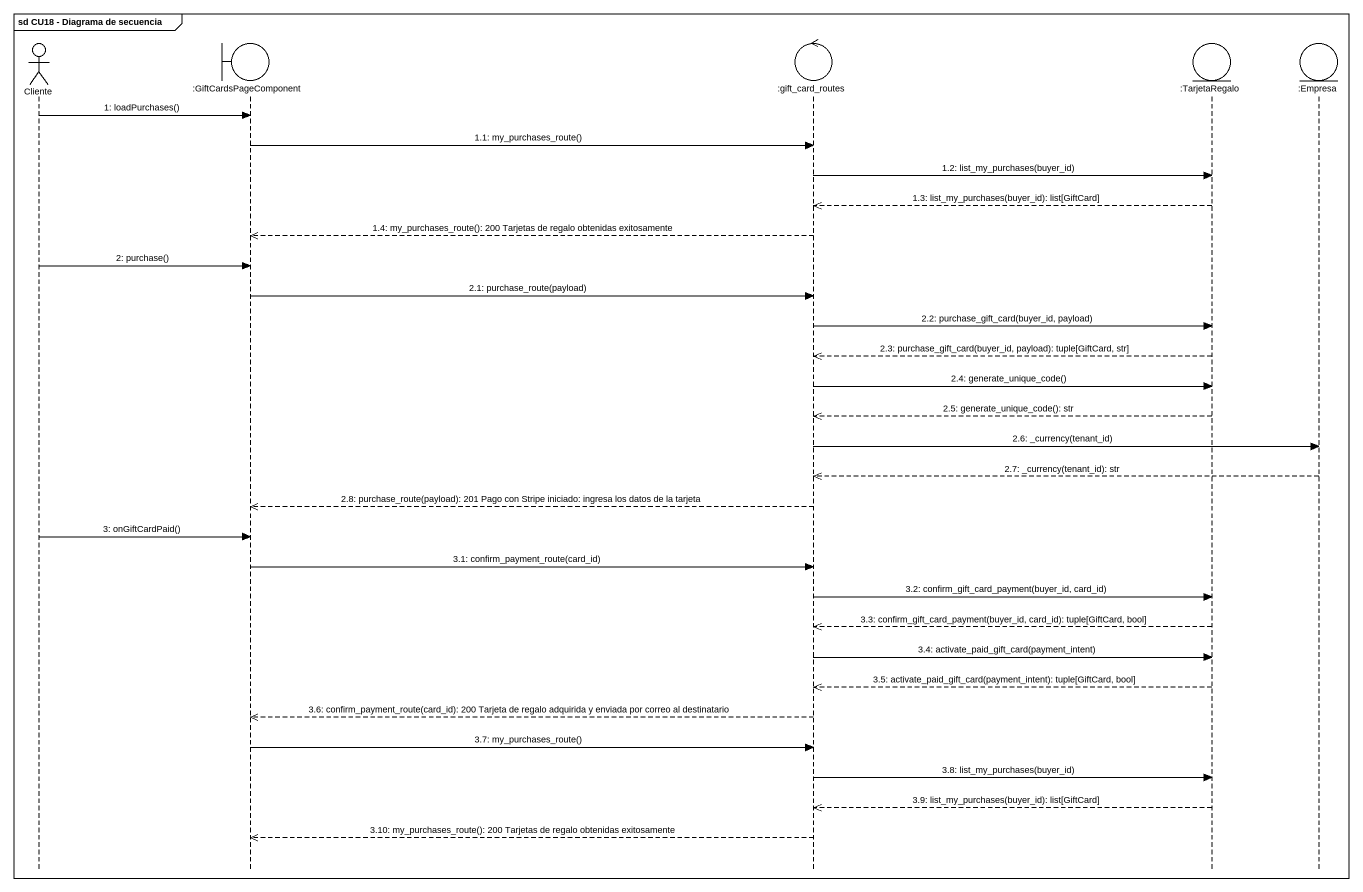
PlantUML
@startuml
mainframe sd CU18 - Diagrama de secuencia
hide footbox
actor Cliente
boundary ":GiftCardsPageComponent" as GiftCardsPageComponent
control ":gift_card_routes" as gift_card_routes
entity ":TarjetaRegalo" as TarjetaRegalo
entity ":Empresa" as Empresa

Cliente -> GiftCardsPageComponent : 1: loadPurchases()
GiftCardsPageComponent -> gift_card_routes : 1.1: my_purchases_route()
gift_card_routes -> TarjetaRegalo : 1.2: list_my_purchases(buyer_id)
TarjetaRegalo -->> gift_card_routes : 1.3: list_my_purchases(buyer_id): list[GiftCard]
gift_card_routes -->> GiftCardsPageComponent : 1.4: my_purchases_route(): 200 Tarjetas de regalo obtenidas exitosamente
Cliente -> GiftCardsPageComponent : 2: purchase()
GiftCardsPageComponent -> gift_card_routes : 2.1: purchase_route(payload)
gift_card_routes -> TarjetaRegalo : 2.2: purchase_gift_card(buyer_id, payload)
TarjetaRegalo -->> gift_card_routes : 2.3: purchase_gift_card(buyer_id, payload): tuple[GiftCard, str]
gift_card_routes -> TarjetaRegalo : 2.4: generate_unique_code()
TarjetaRegalo -->> gift_card_routes : 2.5: generate_unique_code(): str
gift_card_routes -> Empresa : 2.6: _currency(tenant_id)
Empresa -->> gift_card_routes : 2.7: _currency(tenant_id): str
gift_card_routes -->> GiftCardsPageComponent : 2.8: purchase_route(payload): 201 Pago con Stripe iniciado: ingresa los datos de la tarjeta
Cliente -> GiftCardsPageComponent : 3: onGiftCardPaid()
GiftCardsPageComponent -> gift_card_routes : 3.1: confirm_payment_route(card_id)
gift_card_routes -> TarjetaRegalo : 3.2: confirm_gift_card_payment(buyer_id, card_id)
TarjetaRegalo -->> gift_card_routes : 3.3: confirm_gift_card_payment(buyer_id, card_id): tuple[GiftCard, bool]
gift_card_routes -> TarjetaRegalo : 3.4: activate_paid_gift_card(payment_intent)
TarjetaRegalo -->> gift_card_routes : 3.5: activate_paid_gift_card(payment_intent): tuple[GiftCard, bool]
gift_card_routes -->> GiftCardsPageComponent : 3.6: confirm_payment_route(card_id): 200 Tarjeta de regalo adquirida y enviada por correo al destinatario
GiftCardsPageComponent -> gift_card_routes : 3.7: my_purchases_route()
gift_card_routes -> TarjetaRegalo : 3.8: list_my_purchases(buyer_id)
TarjetaRegalo -->> gift_card_routes : 3.9: list_my_purchases(buyer_id): list[GiftCard]
gift_card_routes -->> GiftCardsPageComponent : 3.10: my_purchases_route(): 200 Tarjetas de regalo obtenidas exitosamente
@enduml
